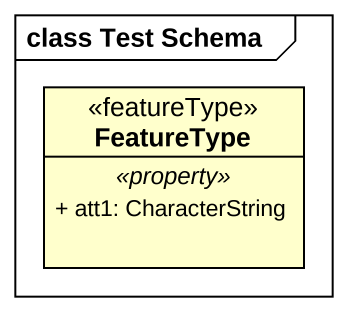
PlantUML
@startuml
mainframe class Test Schema
hide circle
hide empty members
skinparam classAttributeIconSize 0
class FeatureType <<featureType>> {
  .. <<property>> ..
  + att1: CharacterString
}
@enduml
